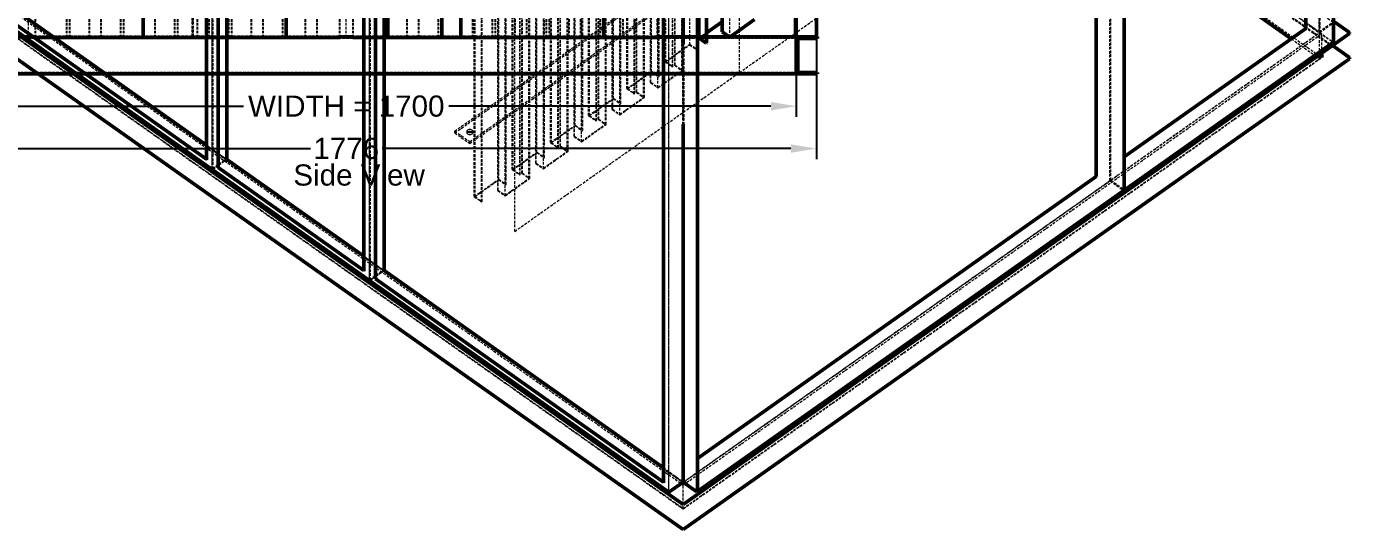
# Model space of a CAD drawing. Header units: millimetres. Extents: x -199 to 10971, y 270 to 8564.
# Drawn here: x 1092 to 3591, y 3664 to 4615 of the extents above; entities that cross this region are included whole.
import ezdxf

# ---------------------------------------------------------------- set-up
doc = ezdxf.new("R2010")
doc.units = ezdxf.units.MM
doc.linetypes.add('Hidden', pattern=[15, 5, -3, 5, -2])
for name, color, linetype, lineweight in [('Default', 7, 'Continuous', 50), ('Edges', 7, 'Hidden', 15), ('HiddenEdges', 2, 'Hidden', 15), ('HiddenSilhouettes', 2, 'Hidden', 15), ('HiddenWires', 7, 'Hidden', 15), ('Silhouettes', 7, 'Continuous', 50), ('Wires', 7, 'Hidden', 15)]:
    doc.layers.add(name, color=color, linetype=linetype, lineweight=lineweight)
doc.layers.add('Dimension', color=7, linetype='Continuous', lineweight=50, true_color=0x6495ed)
doc.styles.add('Default', font='arial.ttf')
doc.dimstyles.get("Standard").update_dxf_attribs({"dimtxt": 0.18, "dimasz": 0.18, "dimexe": 0.18, "dimexo": 0.0625, "dimgap": 0.09, "dimtad": 0, "dimtih": 1, "dimtoh": 1, "dimdec": 4, "dimzin": 0, "dimdsep": 46, "dimtxsty": 'Standard', "dimcen": 0.09, "dimadec": 0, "dimazin": 0, "dimtfac": 1, "dimtdec": 4, "dimtofl": 0, "dimtmove": 0, "dimatfit": 3, "dimfxl": 1, "dimtolj": 1, "dimtzin": 0, "dimarcsym": 0})

# ---------------------------------------------------------------- blocks, each defined once
blk = doc.blocks.new('Left')
at = {"layer": 'Edges'}
for points in [[(-587.5000000000002, -1520.2, 0), (-587.5000000000002, -1370.2, 0)], [(-521.4999999999998, -1520.2, 0), (-521.4999999999998, -1370.2, 0)], [(-485.4999999999998, -1520.2, 0), (-485.4999999999998, -1370.2, 0)], [(-419.5, -1520.2, 0), (-419.5, -1370.2, 0)], [(-317.5, -1520.2, 0), (-317.5, -1370.2, 0)], [(-281.5, -1520.2, 0), (-281.5, -1370.2, 0)], [(-215.5, -1520.2, 0), (-215.5, -1370.2, 0)], [(-179.5, -1520.2, 0), (-179.5, -1370.2, 0)], [(-77.5, -1520.2, 0), (-77.5, -1370.2, 0)], [(-11.5, -1520.2, 0), (-11.5, -1370.2, 0)], [(12.49999999999955, -1520.2, 0), (12.49999999999955, -1370.2, 0)], [(114.4999999999995, -1520.2, 0), (114.4999999999995, -1370.2, 0)], [(282.4999999999995, -1520.2, 0), (282.4999999999995, -1370.2, 0)], [(318.4999999999995, -1520.2, 0), (318.4999999999995, -1370.2, 0)], [(384.4999999999995, -1520.2, 0), (384.4999999999995, -1370.2, 0)], [(420.5, -1520.2, 0), (420.5, -1370.2, 0)], [(522.4999999999995, -1520.2, 0), (522.4999999999995, -1370.2, 0)], [(588.4999999999995, -1520.2, 0), (588.4999999999995, -1370.2, 0)]]:
    blk.add_polyline3d(points, dxfattribs=at)
at = {"layer": 'HiddenEdges'}
for points in [[(-291.2000000476837, -1517.799999904632, 0), (-291.2000000476837, 869.7999999999997, 0)], [(-288.800048828125, -1517.799999904632, 0), (-288.800048828125, 869.7999999999997, 0)], [(886.7999992370601, -1517.799999904632, 0), (886.7999992370601, 869.7999999999997, 0)], [(-586.2999877929688, -1520.2, 0), (-586.2999877929688, -380.1999999999998, 0)], [(-463.7000122070312, -1520.2, 0), (-463.7000122070312, -380.1999999999998, 0)], [(-462.5000000000002, -1520.2, 0), (-462.5000000000002, -380.1999999999998, 0)], [(-426.5, -1520.2, 0), (-426.5, -380.1999999999998, 0)], [(-425.2999877929688, -1520.2, 0), (-425.2999877929688, -380.1999999999998, 0)], [(-420.7000122070312, -1520.2, 0), (-420.7000122070312, -380.1999999999998, 0)], [(-361.7000122070312, -1520.2, 0), (-361.7000122070312, -380.1999999999998, 0)], [(-360.5, -1520.2, 0), (-360.5, -380.1999999999998, 0)], [(-324.5, -1520.2, 0), (-324.5, -380.1999999999998, 0)], [(-323.2999877929688, -1520.2, 0), (-323.2999877929688, -380.1999999999998, 0)], [(-259.7000122070312, -1520.2, 0), (-259.7000122070312, -380.1999999999998, 0)], [(-222.5, -1520.2, 0), (-222.5, -380.1999999999998, 0)], [(-157.7000122070312, -1520.2, 0), (-157.7000122070312, -380.1999999999998, 0)], [(-156.5, -1520.2, 0), (-156.5, -380.1999999999998, 0)], [(-120.5, -1520.2, 0), (-120.5, -380.1999999999998, 0)], [(-119.2999877929688, -1520.2, 0), (-119.2999877929688, -380.1999999999998, 0)], [(-76.29998779296875, -1520.2, 0), (-76.29998779296875, -380.1999999999998, 0)], [(-54.5, -1520.2, 0), (-54.5, -380.1999999999998, 0)], [(13.70001220703125, -1520.2, 0), (13.70001220703125, -380.1999999999998, 0)], [(136.2999877929683, -1520.2, 0), (136.2999877929683, -380.1999999999998, 0)], [(137.4999999999995, -1520.2, 0), (137.4999999999995, -380.1999999999998, 0)], [(174.7000122070308, -1520.2, 0), (174.7000122070308, -380.1999999999998, 0)], [(179.2999877929688, -1520.2, 0), (179.2999877929688, -380.1999999999998, 0)], [(239.5, -1520.2, 0), (239.5, -380.1999999999998, 0)], [(276.7000122070308, -1520.2, 0), (276.7000122070308, -380.1999999999998, 0)], [(340.2999877929683, -1520.2, 0), (340.2999877929683, -380.1999999999998, 0)], [(377.4999999999995, -1520.2, 0), (377.4999999999995, -380.1999999999998, 0)], [(383.2999877929683, -1520.2, 0), (383.2999877929683, -380.1999999999998, 0)], [(442.2999877929683, -1520.2, 0), (442.2999877929683, -380.1999999999998, 0)], [(443.4999999999995, -1520.2, 0), (443.4999999999995, -380.1999999999998, 0)], [(479.4999999999995, -1520.2, 0), (479.4999999999995, -380.1999999999998, 0)], [(523.7000122070308, -1520.2, 0), (523.7000122070308, -380.1999999999998, 0)], [(890, -1518.999999952316, 0), (-890, -1518.999999952316, 0)], [(890, -1521.999999952316, 0), (-890, -1521.999999952316, 0)], [(852.9999999999995, -1521.999999952316, 0), (-852.9999999999995, -1521.999999952316, 0)], [(-291.2000000476837, -1517.799999904632, 0), (-848.7999877929683, -1517.799999904632, 0)], [(848.7999999523163, -1517.799999904632, 0), (-288.800048828125, -1517.799999904632, 0)], [(886.7999992370601, -1517.799999904632, 0), (849.9999999999995, -1517.799999904632, 0)], [(887.9999999999995, -1503.99999923706, 0), (886.7999992370601, -1503.99999923706, 0)], [(890, -1586.000003051758, 0), (-890, -1586.000003051758, 0)], [(890, -1589.000003051757, 0), (-890, -1589.000003051757, 0)], [(852.9999999999995, -1586.000003051758, 0), (-852.9999999999995, -1586.000003051758, 0)]]:
    blk.add_polyline3d(points, dxfattribs=at)
at = {"layer": 'HiddenSilhouettes'}
for points in [[(-290, -1518.999999952316, 0), (-289.9999999999995, 759.7999999999993, 0)], [(-528.5, -1520.2, 0), (-528.5, -380.1999999999998, 0)], [(-527.2999877929685, -1520.2, 0), (-527.2999877929685, -380.1999999999998, 0)], [(-522.7000122070312, -1520.2, 0), (-522.7000122070312, -380.1999999999998, 0)], [(-484.2999877929688, -1520.2, 0), (-484.2999877929688, -380.1999999999998, 0)], [(-382.2999877929688, -1520.2, 0), (-382.2999877929688, -380.1999999999998, 0)], [(-318.7000122070312, -1520.2, 0), (-318.7000122070312, -380.1999999999998, 0)], [(-280.2999877929688, -1520.2, 0), (-280.2999877929688, -380.1999999999998, 0)], [(-258.5, -1520.2, 0), (-258.5, -380.1999999999998, 0)], [(-221.2999877929688, -1520.2, 0), (-221.2999877929688, -380.1999999999998, 0)], [(-216.7000122070312, -1520.2, 0), (-216.7000122070312, -380.1999999999998, 0)], [(-178.2999877929688, -1520.2, 0), (-178.2999877929688, -380.1999999999998, 0)], [(-114.7000122070312, -1520.2, 0), (-114.7000122070312, -380.1999999999998, 0)], [(-55.70001220703125, -1520.2, 0), (-55.70001220703125, -380.1999999999998, 0)], [(-12.70001220703125, -1520.2, 0), (-12.70001220703125, -380.1999999999998, 0)], [(71.49999999999955, -1520.2, 0), (71.49999999999955, -380.1999999999998, 0)], [(72.70001220703034, -1520.2, 0), (72.70001220703034, -380.1999999999998, 0)], [(77.2999877929683, -1520.2, 0), (77.2999877929683, -380.1999999999998, 0)], [(115.7000122070308, -1520.2, 0), (115.7000122070308, -380.1999999999998, 0)], [(173.4999999999991, -1520.2, 0), (173.4999999999991, -380.1999999999998, 0)], [(217.7000122070312, -1520.2, 0), (217.7000122070312, -380.1999999999998, 0)], [(238.2999877929683, -1520.2, 0), (238.2999877929683, -380.1999999999998, 0)], [(275.4999999999995, -1520.2, 0), (275.4999999999995, -380.1999999999998, 0)], [(281.2999877929683, -1520.2, 0), (281.2999877929683, -380.1999999999998, 0)], [(319.7000122070312, -1520.2, 0), (319.7000122070312, -380.1999999999998, 0)], [(341.4999999999995, -1520.2, 0), (341.4999999999995, -380.1999999999998, 0)], [(378.7000122070308, -1520.2, 0), (378.7000122070308, -380.1999999999998, 0)], [(421.7000122070308, -1520.2, 0), (421.7000122070308, -380.1999999999998, 0)], [(480.7000122070312, -1520.2, 0), (480.7000122070312, -380.1999999999998, 0)], [(485.2999877929683, -1520.2, 0), (485.2999877929683, -380.1999999999998, 0)], [(544.2999877929683, -1520.2, 0), (544.2999877929683, -380.1999999999998, 0)], [(545.4999999999995, -1520.2, 0), (545.4999999999995, -380.1999999999998, 0)], [(587.2999877929683, -1520.2, 0), (587.2999877929683, -380.1999999999998, 0)], [(-587.5000000000002, -1518.999999952316, 0), (-11.5, -1518.999999952316, 0)], [(-528.5, -1520.2, 0), (-462.5000000000002, -1520.2, 0)], [(-527.2999877929685, -1520.2, 0), (-521.4999999999998, -1520.2, 0)], [(-485.4999999999998, -1520.2, 0), (-463.7000122070312, -1520.2, 0)], [(-426.5, -1520.2, 0), (-360.5, -1520.2, 0)], [(-425.2999877929688, -1520.2, 0), (-419.5, -1520.2, 0)], [(-383.5, -1520.2, 0), (-361.7000122070312, -1520.2, 0)], [(-324.5, -1520.2, 0), (-258.5, -1520.2, 0)], [(-323.2999877929688, -1520.2, 0), (-317.5, -1520.2, 0)], [(-281.5, -1520.2, 0), (-259.7000122070312, -1520.2, 0)], [(-222.5, -1520.2, 0), (-156.5, -1520.2, 0)], [(-221.2999877929688, -1520.2, 0), (-215.5, -1520.2, 0)], [(-179.5, -1520.2, 0), (-157.7000122070312, -1520.2, 0)], [(-120.5, -1520.2, 0), (-54.5, -1520.2, 0)], [(-119.2999877929688, -1520.2, 0), (-113.5, -1520.2, 0)], [(-77.5, -1520.2, 0), (-55.70001220703125, -1520.2, 0)], [(12.49999999999955, -1518.999999952316, 0), (588.4999999999995, -1518.999999952316, 0)], [(71.49999999999955, -1520.2, 0), (137.4999999999995, -1520.2, 0)], [(72.70001220703034, -1520.2, 0), (78.5, -1520.2, 0)], [(114.4999999999995, -1520.2, 0), (136.2999877929683, -1520.2, 0)], [(173.4999999999991, -1520.2, 0), (222.4999999999995, -1520.2, 0)], [(174.7000122070308, -1520.2, 0), (180.4999999999995, -1520.2, 0)], [(216.4999999999995, -1520.2, 0), (222.4999999999995, -1520.2, 0)], [(275.4999999999995, -1520.2, 0), (333.7499999999995, -1520.2, 0)], [(276.7000122070308, -1520.2, 0), (282.4999999999995, -1520.2, 0)], [(318.4999999999995, -1520.2, 0), (333.7499999999995, -1520.2, 0)], [(377.4999999999995, -1520.2, 0), (443.4999999999995, -1520.2, 0)], [(378.7000122070308, -1520.2, 0), (384.4999999999995, -1520.2, 0)], [(420.5, -1520.2, 0), (442.2999877929683, -1520.2, 0)], [(479.4999999999995, -1520.2, 0), (545.4999999999995, -1520.2, 0)], [(480.7000122070312, -1520.2, 0), (486.5, -1520.2, 0)], [(522.4999999999995, -1520.2, 0), (544.2999877929683, -1520.2, 0)], [(848.7999999523163, -1518.999999952316, 0), (849.9999999999995, -1518.999999952316, 0)]]:
    blk.add_polyline3d(points, dxfattribs=at)
at = {"layer": 'HiddenWires'}
for points in [[(-587.5000000000002, -1520.2, 0), (-11.5, -1520.2, 0)], [(12.49999999999955, -1520.2, 0), (588.4999999999995, -1520.2, 0)]]:
    blk.add_polyline3d(points, dxfattribs=at)
at = {"layer": 'Silhouettes'}
for points in [[(848.7999999523163, -1520.2, 0), (848.7999999523163, 869.7999999999997, 0)], [(887.9999999999995, -1518.999999952316, 0), (887.9999999999995, 870.9999511718743, 0)], [(849.9999999999995, -1520.2, 0), (849.9999999999995, -1191.750008773803, 0)], [(-383.5, -1520.2, 0), (-383.5, -1370.2, 0)], [(-113.5, -1520.2, 0), (-113.5, -1370.2, 0)], [(78.5, -1520.2, 0), (78.5, -1370.2, 0)], [(180.4999999999995, -1520.2, 0), (180.4999999999995, -1370.2, 0)], [(216.4999999999995, -1520.2, 0), (216.4999999999995, -1370.2, 0)], [(486.5, -1520.2, 0), (486.5, -1370.2, 0)], [(-850, -1518.999999952316, 0), (-587.5000000000002, -1518.999999952316, 0)], [(-587.5000000000002, -1520.2, 0), (-521.4999999999998, -1520.2, 0)], [(-521.4999999999998, -1520.2, 0), (-485.4999999999998, -1520.2, 0)], [(-485.4999999999998, -1520.2, 0), (-419.5, -1520.2, 0)], [(-419.5, -1520.2, 0), (-383.5, -1520.2, 0)], [(-383.5, -1520.2, 0), (-317.5, -1520.2, 0)], [(-317.5, -1520.2, 0), (-281.5, -1520.2, 0)], [(-281.5, -1520.2, 0), (-215.5, -1520.2, 0)], [(-215.5, -1520.2, 0), (-179.5, -1520.2, 0)], [(-179.5, -1520.2, 0), (-113.5, -1520.2, 0)], [(-113.5, -1520.2, 0), (-77.5, -1520.2, 0)], [(-77.5, -1520.2, 0), (-11.5, -1520.2, 0)], [(-11.5, -1518.999999952316, 0), (12.49999999999955, -1518.999999952316, 0)], [(12.49999999999955, -1520.2, 0), (78.5, -1520.2, 0)], [(78.5, -1520.2, 0), (114.4999999999995, -1520.2, 0)], [(114.4999999999995, -1520.2, 0), (180.4999999999995, -1520.2, 0)], [(180.4999999999995, -1520.2, 0), (216.4999999999995, -1520.2, 0)], [(216.4999999999995, -1520.2, 0), (282.4999999999995, -1520.2, 0)], [(282.4999999999995, -1520.2, 0), (318.4999999999995, -1520.2, 0)], [(318.4999999999995, -1520.2, 0), (384.4999999999995, -1520.2, 0)], [(384.4999999999995, -1520.2, 0), (420.5, -1520.2, 0)], [(420.5, -1520.2, 0), (486.5, -1520.2, 0)], [(486.5, -1520.2, 0), (522.4999999999995, -1520.2, 0)], [(522.4999999999995, -1520.2, 0), (588.4999999999995, -1520.2, 0)], [(588.4999999999995, -1518.999999952316, 0), (848.7999999523163, -1518.999999952316, 0)], [(848.7999999523163, -1520.2, 0), (849.9999999999995, -1520.2, 0)], [(849.9999999999995, -1518.999999952316, 0), (890, -1518.999999952316, 0)], [(849.9999999999995, -1589.000003051757, 0), (849.9999999999995, -1518.999999952316, 0)], [(852.9999999999995, -1586.000003051758, 0), (852.9999999999995, -1521.999999952316, 0)], [(852.9999999999995, -1521.999999952316, 0), (890, -1521.999999952316, 0)], [(890, -1521.999999952316, 0), (890, -1518.999999952316, 0)], [(-850, -1589.000003051757, 0), (849.9999999999995, -1589.000003051757, 0)], [(849.9999999999995, -1589.000003051757, 0), (890, -1589.000003051757, 0)], [(852.9999999999995, -1586.000003051758, 0), (890, -1586.000003051758, 0)], [(890, -1589.000003051757, 0), (890, -1586.000003051758, 0)]]:
    blk.add_polyline3d(points, dxfattribs=at)
at = {"layer": 'Wires'}
for points in [[(0, -1520.2, 0), (0, -380.1999999999998, 0)], [(599.9999999999995, -1520.2, 0), (599.9999999999995, -380.1999999999998, 0)], [(-600, -1520.2, 0), (-600, -1370.2, 0)], [(-600, -1520.2, 0), (-587.5000000000002, -1520.2, 0)], [(-11.5, -1520.2, 0), (0, -1520.2, 0)], [(0, -1520.2, 0), (12.49999999999955, -1520.2, 0)], [(588.4999999999995, -1520.2, 0), (599.9999999999995, -1520.2, 0)]]:
    blk.add_polyline3d(points, dxfattribs=at)
blk = doc.blocks.new('Isometric')
at = {"layer": 'Edges'}
for points in [[(1863.650626169547, -1528.81164213753), (1863.650761888882, 159.4763739560417)], [(1838.477554274986, -1511.011591890284), (1838.477687132474, 141.6763196615316)], [(1813.304573582638, -1503.638581766499), (1813.304704416501, 123.8763304494464)], [(-253.1442406604383, -1769.660158857627), (-253.1441048046804, -79.67512111748465)], [(-242.537637487073, -1766.553558077629), (-242.5375033366176, -97.78172258760696)], [(1467.670894372296, -1808.811633943153), (1467.671030091632, -120.5236178495807)], [(1468.519387866578, -1809.060186412873), (1468.519523722335, -119.0751486727308)], [(1417.324755468646, -1783.638634607283), (1417.324886302508, -156.1237223913381)], [(43.84062431954362, -1979.660175600026), (43.84076017530151, -289.6751378598833)], [(54.44722749290804, -1976.553574820027), (54.44736164336337, -307.7817393300052)], [(-1866.762006890896, -630.6600680500462), (636.396134848756, -2400.660204958135)], [(-1840.599061282694, -659.5362193291564), (636.3961340146302, -2411.036358968734)], [(-1866.762010699405, -678.0362208040824), (636.396136989013, -2448.036361918585)], [(609.5260814242706, -2379.660207490308), (609.526217280028, -689.6751697501661)], [(679.8831377737974, -1530.758667846872), (679.8832025752904, -724.657001561252)], [(724.4308640640802, -1519.258666930026), (724.4309288655722, -713.1570006444058)], [(636.3961407975221, -2400.660209164548), (1895.046139763605, -1510.660138208652)], [(1469.367920943171, -1746.838554360077), (1813.304573582638, -1503.638581766499)], [(1469.367918919546, -1772.011553695947), (1838.477597240431, -1511.011561509122)], [(1812.456079923681, -1503.038606132728), (1813.304573582638, -1503.638581766499)], [(1469.367916057698, -1807.611658237704), (1863.650626169547, -1528.81164213753)], [(636.396136989013, -2448.036361918585), (1895.046135955096, -1558.036290962689)], [(-242.537637487073, -1766.553558077629), (-241.689108858403, -1765.953557648323)], [(-241.6891085334773, -1761.911628301363), (-225.4256562151486, -1750.411629311024)], [(663.2662341884584, -2342.011599139611), (1442.497822477735, -1791.011583695906)], [(663.2662362120841, -2316.838599803741), (1417.324755468646, -1783.638634607283)], [(1416.476261809689, -1783.038658973512), (1417.324755468646, -1783.638634607283)], [(1442.497822477735, -1791.011583695906), (1467.670894372296, -1808.811633943153)], [(663.266231326611, -2377.611703681368), (1467.670894372296, -1808.811633943153)], [(54.44722749290804, -1976.553574820027), (55.29575612157851, -1975.953574390722)], [(54.44722749290804, -1976.553574820027), (598.9194799562079, -2361.553605514424)], [(636.3961375819731, -2360.66020597552), (636.3961426977012, -2297.022829055344)], [(636.3961406269918, -2402.781529338984), (636.3961407975221, -2400.660209164548)], [(636.3961368184828, -2450.15768209302), (636.396136989013, -2448.036361918585)]]:
    blk.add_lwpolyline(points, dxfattribs=at)
for points in [[(1442.497822477735, -1791.011583695906, 0), (1442.497955335223, -138.3236721440908, 0)], [(662.4177031354911, -2379.060231856537, 0), (662.417838991249, -689.0751941163946, 0)], [(-1048.63941386131, -1196.553512633975, 0), (-263.7508421285006, -1751.553556881743, 0)], [(1838.477597240426, -1511.011622271438, 0), (1863.650626169547, -1528.81164213753, 0)], [(636.3961919389694, -1684.483416904638, 0), (636.3962042492863, -1531.348563866961, 0)], [(636.3961340146302, -2411.036358968734, 0), (1842.720234147293, -1558.036290962689, 0)], [(-242.537637487073, -1766.553558077629, 0), (33.23402285148177, -1961.553573624141, 0)], [(55.29575644650413, -1971.911645043761, 0), (71.55920876483333, -1960.411646053422, 0)], [(636.3961340146302, -2411.036358968734, 0), (636.3961346782257, -2402.781525132571, 0)]]:
    blk.add_polyline3d(points, dxfattribs=at)
blk.add_polyline3d([(1838.477597240426, -1511.011622271438, 0)], close=True, dxfattribs=at)
at = {"layer": 'HiddenEdges'}
for points in [[(-608.1120080953433, 257.218682731414), (1895.046139593075, -1512.781458383088)], [(-634.274957512054, 238.7186812564878), (1842.720237785271, -1512.781458383089)], [(-608.1120119038521, 209.8425299773776), (1895.046135784566, -1560.157611137125)], [(1838.477597268682, -1510.660138208653), (1838.477733124439, 179.3248995314898)], [(-227.1226780934803, -1749.211653605576), (-227.1225423741439, -60.92363751200355)], [(-225.4256564480393, -1750.908685374653), (-225.4255205922786, -60.92361307409737)], [(-262.9023134998306, -1750.953556452438), (-262.9021793493753, -82.18172096241597)], [(-253.1442056225128, -1767.611654691059), (-253.1440699031764, -79.32363859748693)], [(1468.519351933931, -1746.23863200701), (1468.51948360601, -108.2966837060053)], [(69.86214372812674, -1959.211639830394), (69.86227944746315, -270.9236237368223)], [(71.5592085319422, -1960.908702117051), (71.55934438770282, -270.9236298164956)], [(34.08255148015178, -1960.953573194837), (34.0826856306071, -292.1817377048151)], [(43.8406161990938, -1977.611640915878), (43.84075191843021, -289.3236248223056)], [(-1838.477741230248, -660.1575393840037), (636.3961336029338, -2410.157678903992)], [(635.5476008328528, -2359.211671720676), (635.5477365521897, -670.9236556271044)], [(599.7680085848779, -2360.953605085119), (599.7681427353332, -692.1817695950976)], [(609.5260733038208, -2377.61167280616), (609.5262090231563, -689.3236567125882)], [(662.4176672028434, -2316.238677450674), (662.4177988749229, -678.2967291496689)], [(711.1372643573263, -1508.658659981418), (711.1373291588193, -702.556993695797)], [(648.7703965004594, -1533.958649791446), (648.7704613019519, -727.8569835058258)], [(662.0640392691207, -1543.358674954933), (662.0641040706128, -737.257008669312)], [(616.2435310845012, -1575.75867143453), (616.2435958859942, -769.6570051489093)], [(621.1932782714466, -1572.25867115549), (621.1933430729396, -766.1570048698693)], [(575.372770086828, -1604.658667635088), (575.3728348883196, -798.5570013494669)], [(576.6455089192568, -1584.958653857459), (576.6455737207493, -778.8569875718379)], [(589.9391516879182, -1594.358679020945), (589.9392164894107, -788.2570127353242)], [(544.1186435032996, -1626.758675500542), (544.1187083047917, -820.6570092149216)], [(549.068390690245, -1623.258675221502), (549.068455491737, -817.1570089358815)], [(504.5206213380548, -1635.95865792347), (504.5206861395473, -829.8569916378499)], [(517.8142641067161, -1645.358683086957), (517.8143289082086, -839.257016801336)], [(471.9937559220966, -1677.758679566554), (471.9938207235896, -871.6570132809334)], [(476.943503109042, -1674.258679287514), (476.943567910535, -868.1570130018933)], [(516.5414822123794, -1666.258678649708), (516.5415470138714, -860.1570123640872)], [(432.3957337568522, -1686.958661989482), (432.3957985583447, -880.8569957038617)], [(445.6893765255136, -1696.358687152969), (445.6894413270061, -890.257020867348)], [(399.8688683408946, -1728.758683632566), (399.8689331423866, -922.6570173469456)], [(404.8186155278399, -1725.258683353526), (404.818680329332, -919.1570170679054)], [(431.1229949244234, -1706.658675767111), (431.123059725915, -900.5570094814907)], [(444.4165946311764, -1717.25868271572), (444.4166594326693, -911.1570164300995)], [(360.2708461756497, -1737.958666055494), (360.2709109771422, -931.8569997698739)], [(373.5644889443111, -1747.358691218981), (373.5645537458036, -941.2570249333601)], [(327.7439807596916, -1779.758687698578), (327.7440455611845, -973.6570214129572)], [(332.693727946637, -1776.258687419538), (332.6937927481299, -970.1570211339172)], [(358.9981073432205, -1757.658679833123), (358.9981721447134, -951.557013547503)], [(372.2917070499743, -1768.258686781732), (372.2917718514664, -962.1570204961113)], [(288.1459585944472, -1788.958670121506), (288.1460233959397, -982.8570038358855)], [(301.439601363109, -1798.358695284992), (301.4396661646015, -992.2570289993719)], [(286.8732197620184, -1808.658683899135), (286.8732845635104, -1002.557017613515)], [(300.1668194687713, -1819.258690847744), (300.1668842702643, -1013.157024562123)], [(255.6190931784895, -1830.75869176459), (255.6191579799815, -1024.657025478969)], [(-1032.375960876972, -1180.660111899185), (-226.2741845027354, -1750.660157342838)], [(-1031.527432822276, -1180.908639931), (-225.4256564480393, -1750.908685374653)], [(1838.47759720047, -1511.508666312145), (1838.477607915882, -1378.213710829284)], [(1812.45608085836, -1491.411618925398), (1837.629060519561, -1509.211603953809)], [(636.3961336029338, -2410.157678903992), (1838.477593289642, -1560.157611137125)], [(233.3452377559738, -1720.442682703963), (233.3452380401909, -1716.907149079904)], [(1469.367845592887, -1746.838607640781), (1469.367920943171, -1746.838554360077)], [(1444.194844163137, -1789.811607990458), (1469.367918919546, -1772.011553695947)], [(636.3961375819731, -2360.66020597552), (1442.49782231306, -1790.660160531856)], [(70.71068047724611, -1960.660174085237), (636.3961375819731, -2360.66020597552)], [(663.2661608618, -2316.838653084445), (663.2662362120841, -2316.838599803741)], [(636.3961346782257, -2402.781525132571), (636.396137652609, -2365.781526389133)], [(636.396137513761, -2361.508734079011), (636.3961375819731, -2360.66020597552)]]:
    blk.add_lwpolyline(points, dxfattribs=at)
blk.add_lwpolyline([(1838.477597268682, -1510.660138208653)], close=True, dxfattribs=at)
for points in [[(588.6663697935805, -1615.258674583696, 0), (588.666434595074, -809.1570082980754, 0)], [(503.2478825056251, -1655.658671701099, 0), (503.2479473071185, -849.5570054154789, 0)], [(1273.640633658237, -1110.908658788091, 0), (1839.326090762963, -1510.908690678374, 0)], [(1812.456080790148, -1492.26014702889, 0), (1838.477554303242, -1510.660107827498, 0)], [(1838.477597268682, -1510.660138208653, 0), (1864.499162822199, -1529.06016408967, 0)], [(-253.1442406604383, -1769.660158857627, 0), (-226.2741845027354, -1750.660157342838, 0)], [(-251.4471837441811, -1768.811630396508, 0), (-241.6891085334773, -1761.911628301363, 0)], [(-226.2741845027354, -1750.660157342838, 0), (70.71068047724657, -1960.660174085237, 0)], [(-225.4256564480393, -1750.908685374653, 0), (71.55920853194266, -1960.908702117051, 0)], [(1442.49782231306, -1790.660160531856, 0), (1468.519387866578, -1809.060186412873, 0)], [(43.84062431954317, -1979.660175600025, 0), (70.71068047724611, -1960.660174085237, 0)], [(45.53768123579994, -1978.811647138906, 0), (55.29575644650413, -1971.911645043761, 0)], [(71.5592085319422, -1960.908702117051, 0), (637.2446656366687, -2360.908734007334, 0)], [(638.09315943205, -2359.811653434122, 0), (663.2662341884584, -2342.011599139611, 0)], [(636.3961336029338, -2410.157678903992, 0), (636.3961375819731, -2360.66020597552, 0)]]:
    blk.add_polyline3d(points, dxfattribs=at)
at = {"layer": 'HiddenSilhouettes'}
for points in [[(-608.1120117333219, 211.9638501518134), (1863.046141326811, -1535.408877245328)], [(-634.2749611500326, 193.4638486768877), (1842.720234147293, -1558.036290962689)], [(-251.4471837441811, -1768.811630396508), (-251.4470480248447, -80.52361430293558)], [(-226.2741845709475, -1751.50868544633), (-226.274056079701, -153.1348865278719)], [(45.53768123579994, -1978.811647138906), (45.5378169551368, -290.5236310453342)], [(70.71068040903401, -1961.508702188729), (70.71081347159907, -306.2697395655487)], [(637.2446656366687, -2360.908734007334), (637.2448014924298, -670.9236617067788)], [(638.09315943205, -2359.811653434122), (638.0932951513864, -671.5236373405498)], [(667.4380317260016, -1520.758636532034), (667.4380965274936, -714.656970246414)], [(662.9125759899853, -1542.758668803581), (662.9126407914782, -736.6570025179606)], [(602.1013946568837, -1565.758670637273), (602.1014594583758, -759.6570043516522)], [(603.7984250367053, -1565.758640119692), (603.7984898381974, -759.6569738340716)], [(617.0920678053667, -1575.158665283178), (617.0921326068587, -769.0569989975579)], [(620.3447415505821, -1572.858677306841), (620.3448063520746, -766.7570110212209)], [(574.524233365963, -1605.258673786439), (574.5242981674555, -799.1570075008183)], [(590.7876884087832, -1593.758672869593), (590.7877532102752, -787.6570065839724)], [(633.6383843192434, -1582.258702470328), (633.6384491207359, -776.1570361847071)], [(635.335414699065, -1582.258671952747), (635.335479500558, -776.1570056671262)], [(529.9765070756812, -1616.758674703285), (529.9765718771741, -810.6570084176642)], [(531.6735374555028, -1616.758644185704), (531.6736022569958, -810.6569779000836)], [(544.9671802241642, -1626.15866934919), (544.9672450256571, -820.0570030635697)], [(548.21985396938, -1623.858681372853), (548.2199187708725, -817.757015087233)], [(518.6628008275807, -1644.758676935605), (518.6628656290736, -838.6570106499846)], [(561.5134967380413, -1633.25870653634), (561.5135615395338, -827.1570402507189)], [(563.2105271178634, -1633.258676018759), (563.2105919193555, -827.1570097331385)], [(457.8516194944791, -1667.758678769297), (457.8516842959712, -861.6570124836762)], [(459.5486498743007, -1667.758648251716), (459.5487146757928, -861.6569819660958)], [(472.8422926429621, -1677.158673415202), (472.8423574444541, -871.057007129582)], [(476.0949663881775, -1674.858685438865), (476.09503118967, -868.7570191532452)], [(502.399345784761, -1656.258677852451), (502.3994105862535, -850.1570115668303)], [(446.5379132463786, -1695.758681001617), (446.5379780478706, -889.6570147159966)], [(489.3886091568388, -1684.258710602352), (489.3886739583313, -878.1570443167311)], [(491.0856395366604, -1684.258680084771), (491.0857043381534, -878.1570137991505)], [(385.7267319132761, -1718.758682835309), (385.7267967147691, -912.6570165496883)], [(387.4237622930978, -1718.758652317728), (387.4238270945907, -912.6569860321076)], [(400.7174050617591, -1728.158677481214), (400.7174698632521, -922.057011195594)], [(403.9700788069749, -1725.858689504877), (403.9701436084674, -919.757023219257)], [(430.2744582035584, -1707.258681918463), (430.2745230050509, -901.1570156328426)], [(374.4130256651756, -1746.758685067629), (374.4130904666686, -940.6570187820084)], [(417.2637215756363, -1735.258714668363), (417.2637863771288, -929.1570483827429)], [(418.9607519554584, -1735.258684150783), (418.9608167569504, -929.1570178651623)], [(313.6018443320741, -1769.758686901321), (313.6019091335661, -963.6570206157003)], [(315.2988747118957, -1769.75865638374), (315.2989395133877, -963.6569900981196)], [(328.592517480557, -1779.158681547226), (328.5925822820491, -973.0570152616056)], [(331.8451912257724, -1776.858693570889), (331.8452560272649, -970.7570272852686)], [(358.1495706223559, -1758.258685984475), (358.1496354238484, -952.1570196988544)], [(302.2881380839735, -1797.758689133641), (302.2882028854656, -991.6570228480205)], [(345.1388339944338, -1786.258718734375), (345.1388987959263, -980.1570524487547)], [(346.8358643742554, -1786.258688216795), (346.8359291757479, -980.1570219311743)], [(241.4769567508711, -1820.758690967333), (241.4770215523645, -1014.657024681712)], [(243.1739871306927, -1820.758660449752), (243.1740519321856, -1014.656994164131)], [(256.4676298993541, -1830.158685613239), (256.467694700847, -1024.057019327618)], [(286.0246830411534, -1809.258690050487), (286.0247478426459, -1003.157023764866)], [(-1057.548960118418, -1198.811584952854), (-253.1442404957597, -1767.611630031949)], [(-1032.375960945184, -1181.508640002677), (-226.2741845709475, -1751.50868544633)], [(205.0609651849545, -1696.90714748539), (629.3250097802625, -1396.907123567672)], [(205.0609649007374, -1700.442681109449), (629.3250094960454, -1400.442657191732)], [(665.7410013461804, -1520.758667049615), (712.4100462516644, -1487.758664418666)], [(1837.629060519561, -1509.211603953809), (1863.65062311477, -1490.811578072792)], [(636.3961375819731, -2360.66020597552), (1838.477597268682, -1510.660138208653)], [(636.396137652609, -2365.781526389133), (1842.720237785271, -1512.781458383089)], [(667.4380317260016, -1520.758636532034), (680.7316744946629, -1530.158661695521)], [(710.2887276364618, -1509.258666132769), (711.1372643573263, -1508.658659981418)], [(1842.720234810887, -1549.781465539353), (1842.720237785271, -1512.781458383089)], [(-226.2741845027354, -1750.660157342838), (-226.2741668725539, -1531.348563866961)], [(603.7984250367053, -1565.758640119692), (648.7703965004594, -1533.958649791446)], [(648.7703965004594, -1533.958649791446), (662.0640392691207, -1543.358674954933)], [(602.1013946568837, -1565.758670637273), (616.2435310845012, -1575.75867143453)], [(603.7984250367053, -1565.758640119692), (617.0920678053667, -1575.158665283178)], [(620.3447415505821, -1572.858677306841), (621.1932782714466, -1572.25867115549)], [(620.3447415505821, -1572.858677306841), (633.6383843192434, -1582.258702470328)], [(531.6735374555028, -1616.758644185704), (576.6455089192568, -1584.958653857459)], [(576.6455089192568, -1584.958653857459), (589.9391516879182, -1594.358679020945)], [(576.6455519811648, -1583.758672072336), (590.7876884087832, -1593.758672869593)], [(588.6663697935805, -1615.258674583696), (635.335414699065, -1582.258671952747)], [(588.6664128554894, -1614.058692798573), (633.6383843192434, -1582.258702470328)], [(616.2435310845012, -1575.75867143453), (617.0920678053667, -1575.158665283178)], [(529.9765070756812, -1616.758674703285), (544.1186435032996, -1626.758675500542)], [(531.6735374555028, -1616.758644185704), (544.9671802241642, -1626.15866934919)], [(548.21985396938, -1623.858681372853), (561.5134967380413, -1633.25870653634)], [(549.068390690245, -1623.258675221502), (563.2105271178634, -1633.258676018759)], [(575.372770086828, -1604.658667635088), (588.6664128554894, -1614.058692798573)], [(459.5486498743007, -1667.758648251716), (504.5206213380548, -1635.95865792347)], [(504.5206213380548, -1635.95865792347), (517.8142641067161, -1645.358683086957)], [(517.8142641067161, -1645.358683086957), (518.6628008275807, -1644.758676935605)], [(457.8516194944791, -1667.758678769297), (471.9937559220966, -1677.758679566554)], [(459.5486498743007, -1667.758648251716), (472.8422926429621, -1677.158673415202)], [(476.0949663881775, -1674.858685438865), (476.943503109042, -1674.258679287514)], [(476.943503109042, -1674.258679287514), (491.0856395366604, -1684.258680084771)], [(502.399345784761, -1656.258677852451), (503.2478825056251, -1655.658671701099)], [(502.399345784761, -1656.258677852451), (516.5414822123794, -1666.258678649708)], [(503.2478825056251, -1655.658671701099), (516.5415252742869, -1665.058696864585)], [(205.0609649007374, -1700.442681109449), (205.0609651849545, -1696.90714748539)], [(205.0609651849545, -1696.90714748539), (233.3452380401909, -1716.907149079904)], [(236.8807808350753, -1694.407160387889), (238.1748740754492, -1695.992077832357), (238.174831064196, -1697.822186620841), (236.8807705393206, -1699.407147684704), (234.6392973592356, -1700.322186820156), (232.0511328962875, -1700.322217337736), (229.8097027274548, -1699.407147684704), (228.5155987893827, -1697.822217138422), (228.5156418006363, -1695.992108349937), (229.8097023255118, -1694.407147286075), (232.0511755055963, -1693.492108150623), (234.6393399685444, -1693.492077633043), (236.8807701373767, -1694.407147286075)], [(228.5156415164192, -1699.527641973997), (229.8097020412947, -1697.942680910135), (232.0511752213793, -1697.027641774682), (234.6393396843273, -1697.027611257102), (236.8807808350753, -1697.942694360039), (238.1748737912321, -1699.527611456416), (238.1748307799789, -1701.357720244901), (236.8807702551035, -1702.942681308763), (234.6392970750185, -1703.857720444215), (232.0511326120704, -1703.857750961796), (229.8097024432377, -1702.942681308763), (228.5155985051656, -1701.357750762482)], [(228.5155985051656, -1701.357750762482), (228.5155987893827, -1697.822217138422)], [(238.1748737912321, -1699.527611456416), (238.1748740754492, -1695.992077832357)], [(385.7267319132761, -1718.758682835309), (432.3957768187602, -1685.75868020436)], [(432.3957337568522, -1686.958661989482), (445.6893765255136, -1696.358687152969)], [(432.3957768187602, -1685.75868020436), (446.5379132463786, -1695.758681001617)], [(444.4165946311764, -1717.25868271572), (491.0856395366604, -1684.258680084771)], [(444.4166376930848, -1716.058700930597), (489.3886091568388, -1684.258710602352)], [(471.9937559220966, -1677.758679566554), (472.8422926429621, -1677.158673415202)], [(476.0949663881775, -1674.858685438865), (489.3886091568388, -1684.258710602352)], [(205.0609649007374, -1700.442681109449), (233.3452377559738, -1720.442682703963)], [(385.7267319132761, -1718.758682835309), (399.8688683408946, -1728.758683632566)], [(387.4237622930978, -1718.758652317728), (400.7174050617591, -1728.158677481214)], [(431.1229949244234, -1706.658675767111), (444.4166376930848, -1716.058700930597)], [(-253.1442056225128, -1767.611654691059), (-227.1226780934803, -1749.211653605576)], [(315.2988747118957, -1769.75865638374), (360.2708461756497, -1737.958666055494)], [(360.2708461756497, -1737.958666055494), (373.5644889443111, -1747.358691218981)], [(372.2917070499743, -1768.258686781732), (418.9607519554584, -1735.258684150783)], [(372.2917501118818, -1767.058704996609), (417.2637215756363, -1735.258714668363)], [(403.9700788069749, -1725.858689504877), (404.8186155278399, -1725.258683353526)], [(403.9700788069749, -1725.858689504877), (417.2637215756363, -1735.258714668363)], [(404.8186155278399, -1725.258683353526), (418.9607519554584, -1735.258684150783)], [(1468.519392916721, -1746.238660986219), (1469.367845592887, -1746.838607640781)], [(-263.7508420320341, -1750.353556159557), (-262.9023134998306, -1750.953556452438)], [(-253.1442056225128, -1767.611654691059), (-253.1442404957597, -1767.611630031949)], [(-226.2741845709475, -1751.50868544633), (-225.4256564480393, -1750.908685374653)], [(313.6018443320741, -1769.758686901321), (327.7439807596916, -1779.758687698578)], [(315.2988747118957, -1769.75865638374), (328.592517480557, -1779.158681547226)], [(358.1495706223559, -1758.258685984475), (358.9981073432205, -1757.658679833123)], [(358.1495706223559, -1758.258685984475), (372.2917070499743, -1768.258686781732)], [(358.9981073432205, -1757.658679833123), (372.2917501118818, -1767.058704996609)], [(241.4769567508711, -1820.758690967333), (288.1460016563551, -1787.758688336384)], [(243.1739871306927, -1820.758660449752), (288.1459585944472, -1788.958670121506)], [(288.1459585944472, -1788.958670121506), (301.439601363109, -1798.358695284992)], [(288.1460016563551, -1787.758688336384), (302.2881380839735, -1797.758689133641)], [(300.1668194687713, -1819.258690847744), (346.8358643742554, -1786.258688216795)], [(300.1668625306797, -1818.058709062621), (345.1388339944338, -1786.258718734375)], [(301.439601363109, -1798.358695284992), (302.2881380839735, -1797.758689133641)], [(327.7439807596916, -1779.758687698578), (328.592517480557, -1779.158681547226)], [(331.8451912257724, -1776.858693570889), (332.693727946637, -1776.258687419538)], [(331.8451912257724, -1776.858693570889), (345.1388339944338, -1786.258718734375)], [(332.693727946637, -1776.258687419538), (346.8358643742554, -1786.258688216795)], [(1444.194844163137, -1789.811607990458), (1469.367916057698, -1807.611658237704)], [(241.4769567508711, -1820.758690967333), (255.6190931784895, -1830.75869176459)], [(243.1739871306927, -1820.758660449752), (256.4676298993541, -1830.158685613239)], [(286.0246830411534, -1809.258690050487), (300.1668194687713, -1819.258690847744)], [(286.8732197620184, -1808.658683899135), (300.1668625306797, -1818.058709062621)], [(70.71068047724657, -1960.660174085237), (70.71069036842937, -1837.618269942314)], [(255.6190931784895, -1830.75869176459), (256.4676298993541, -1830.158685613239)], [(33.23402294794823, -1960.353572901956), (34.08255148015178, -1960.953573194837)], [(43.8406244842231, -1977.611635057406), (69.86214372812674, -1959.211639830394)], [(70.71068040903401, -1961.508702188729), (636.396137513761, -2361.508734079011)], [(45.53768123579994, -1978.811647138906), (609.5260733038208, -2377.61167280616)], [(662.4177081856342, -2316.238706429884), (663.2661608618, -2316.838653084445)], [(663.2662362120755, -2316.838706365137), (663.2661608618, -2316.838653084445)], [(598.9194822265408, -2333.311680079396), (635.5476008328528, -2359.211671720676)], [(598.9194800526743, -2360.353604792238), (599.7680085848779, -2360.953605085119)], [(598.9194799562079, -2361.553605514424), (599.7680085848779, -2360.953605085119)], [(609.5260733038208, -2377.61167280616), (635.5476008328528, -2359.211671720676)], [(636.396137513761, -2361.508734079011), (637.2446656366687, -2360.908734007334)]]:
    blk.add_lwpolyline(points, dxfattribs=at)
blk.add_lwpolyline([(609.5260815889492, -2377.61167866463)], close=True, dxfattribs=at)
for points in [[(1837.629060519561, -1509.211603953809, 0), (1837.629196238897, 179.0764121397624, 0)], [(1839.326090762963, -1510.908690678374, 0), (1839.326226590471, 178.7249240341371, 0)], [(1444.194844163137, -1789.811607990458, 0), (1444.194979882473, -101.523591896886, 0)], [(-1840.599057644715, -614.2813867495561, 0), (636.396137652609, -2365.781526389133, 0)], [(-1838.477737251209, -610.6600664555317, 0), (636.3961375819731, -2360.66020597552, 0)], [(233.3452380401909, -1716.907149079904, 0), (657.6092826354993, -1416.907125162186, 0)], [(233.3452377559738, -1720.442682703963, 0), (657.6092823512822, -1420.442658786246, 0)], [(724.4309071259877, -1518.058685144903, 0), (769.4028785897431, -1486.258694816658, 0)], [(1812.456080721935, -1493.108675132382, 0), (1838.47759720047, -1511.508666312145, 0)], [(1838.477597268682, -1510.660138208653, 0), (1864.499165780509, -1492.260108143953, 0)], [(667.4380317260016, -1520.758636532034, 0), (680.7316760059753, -1511.35860923123, 0)], [(711.1372643573263, -1508.658659981418, 0), (724.4309071259877, -1518.058685144903, 0)], [(1785.077603313909, -1522.398115245966, 0), (1838.477593289642, -1560.157611137125, 0)], [(1838.477593289642, -1560.157611137125, 0), (1838.477597268682, -1510.660138208653, 0)], [(1838.47759720047, -1511.508666312145, 0), (1839.326090762963, -1510.908690678374, 0)], [(602.1013946568837, -1565.758670637273, 0), (648.7704395623673, -1532.758668006324, 0)], [(648.7704395623673, -1532.758668006324, 0), (662.9125759899853, -1542.758668803581, 0)], [(662.0640392691207, -1543.358674954933, 0), (662.9125759899853, -1542.758668803581, 0)], [(621.1932782714466, -1572.25867115549, 0), (635.335414699065, -1582.258671952747, 0)], [(529.9765070756812, -1616.758674703285, 0), (576.6455519811648, -1583.758672072336, 0)], [(589.9391516879182, -1594.358679020945, 0), (590.7876884087832, -1593.758672869593, 0)], [(548.21985396938, -1623.858681372853, 0), (549.068390690245, -1623.258675221502, 0)], [(574.524233365963, -1605.258673786439, 0), (575.372770086828, -1604.658667635088, 0)], [(574.524233365963, -1605.258673786439, 0), (588.6663697935805, -1615.258674583696, 0)], [(457.8516194944791, -1667.758678769297, 0), (504.5206643999627, -1634.758676138348, 0)], [(504.5206643999627, -1634.758676138348, 0), (518.6628008275807, -1644.758676935605, 0)], [(516.5414822123794, -1666.258678649708, 0), (563.2105271178634, -1633.258676018759, 0)], [(516.5415252742869, -1665.058696864585, 0), (561.5134967380413, -1633.25870653634, 0)], [(544.1186435032996, -1626.758675500542, 0), (544.9671802241642, -1626.15866934919, 0)], [(387.4237622930978, -1718.758652317728, 0), (432.3957337568522, -1686.958661989482, 0)], [(445.6893765255136, -1696.358687152969, 0), (446.5379132463786, -1695.758681001617, 0)], [(-263.7508398581681, -1723.311631446715, 0), (-227.1226780934803, -1749.211653605576, 0)], [(430.2744582035584, -1707.258681918463, 0), (431.1229949244234, -1706.658675767111, 0)], [(430.2744582035584, -1707.258681918463, 0), (444.4165946311764, -1717.25868271572, 0)], [(313.6018443320741, -1769.758686901321, 0), (360.2708892375576, -1736.758684270372, 0)], [(360.2708892375576, -1736.758684270372, 0), (374.4130256651756, -1746.758685067629, 0)], [(373.5644889443111, -1747.358691218981, 0), (374.4130256651756, -1746.758685067629, 0)], [(399.8688683408946, -1728.758683632566, 0), (400.7174050617591, -1728.158677481214, 0)], [(1468.519351933931, -1746.23863200701, 0), (1469.367921039634, -1745.638602956117, 0)], [(1469.367920943163, -1746.838660921474, 0), (1469.367845592887, -1746.838607640781, 0)], [(-263.7508421285006, -1751.553556881743, 0), (-262.9023134998306, -1750.953556452438, 0)], [(-251.4471837441811, -1768.811630396508, 0), (43.84062448422219, -1977.611646774348, 0)], [(-226.2741845709475, -1751.50868544633, 0), (70.71068040903447, -1961.508702188729, 0)], [(286.0246830411534, -1809.258690050487, 0), (286.8732197620184, -1808.658683899135, 0)], [(33.23402512181428, -1933.311648189114, 0), (69.86214372812674, -1959.211639830394, 0)], [(33.23402285148177, -1961.553573624141, 0), (34.08255148015178, -1960.953573194837, 0)], [(70.71068040903447, -1961.508702188729, 0), (71.55920853194266, -1960.908702117051, 0)], [(662.4176672028434, -2316.238677450674, 0), (663.2662363085465, -2315.63864839978, 0)], [(662.4177081856342, -2316.238706429884, 0), (662.4176672028434, -2316.238677450674, 0)], [(638.09315943205, -2359.811653434122, 0), (663.266231326611, -2377.611703681368, 0)]]:
    blk.add_polyline3d(points, dxfattribs=at)
blk.add_polyline3d([(1468.519392916721, -1746.238660986219, 0)], close=True, dxfattribs=at)
at = {"layer": 'HiddenWires'}
for points in [[(318.1980477951706, -1886.508696209298), (318.1981125966627, -1080.407029923677)], [(318.1980477951706, -1886.508696209298), (663.2662904206218, -1642.50856855383)]]:
    blk.add_lwpolyline(points, dxfattribs=at)
at = {"layer": 'Silhouettes'}
for points in [[(1864.499162822199, -1529.06016408967), (1864.499298677957, 160.9248736504724)], [(-263.7508421285006, -1751.553556881743), (-263.7507079780453, -82.78172139172102)], [(-225.4256562151486, -1750.411629311024), (-225.4255243350258, -109.8817192560305)], [(1469.367916057698, -1807.611658237704), (1469.368051777034, -119.3236421441325)], [(1416.476261809689, -1783.038658973512), (1416.47639254709, -156.723698161527)], [(33.23402285148177, -1961.553573624141), (33.23415700193664, -292.7817381341201)], [(55.29575612157851, -1975.953574390722), (55.29589017556691, -308.381739622886)], [(71.55920876483333, -1960.411646053422), (71.55934064495523, -319.8817359984282)], [(-1866.762007061426, -632.781388224482), (636.3961346782257, -2402.781525132571)], [(636.3962042492863, -1531.348563866961), (636.396273437731, -670.6751682353772)], [(-1866.762010869935, -680.1575409785182), (636.3961368184828, -2450.15768209302)], [(598.9194799562079, -2361.553605514424), (598.9196141066627, -692.7817700244027)], [(663.266231326611, -2377.611703681368), (663.2663670459478, -689.3236875877963)], [(665.7410013461804, -1520.758667049615), (665.741066147672, -714.6570007639946)], [(680.7316744946629, -1530.158661695521), (680.731739296155, -724.0569954099003)], [(710.2887276364618, -1509.258666132769), (710.2887924379538, -703.1569998471487)], [(-1047.790885232639, -1195.95351220467), (-263.7508420320341, -1750.353556159557)], [(-1031.527432589385, -1180.41158386737), (-263.7508398581681, -1723.311631446715)], [(-1059.246017034675, -1199.660113413974), (-253.1442406604383, -1769.660158857627)], [(1469.36795693167, -1299.157678294825), (1785.077603313909, -1522.398115245966)], [(724.4308640640802, -1519.258666930026), (771.0999089695642, -1486.258664299077)], [(1865.347653587162, -1489.660136761786), (1895.046139763605, -1510.660138208652)], [(636.3961406269918, -2402.781529338984), (1895.046139593075, -1512.781458383088)], [(710.2887276364618, -1509.258666132769), (724.4308640640802, -1519.258666930026)], [(1469.367921039634, -1745.638602956117), (1812.456079923681, -1503.038606132728)], [(1895.046139593075, -1512.781458383088), (1895.046139763605, -1510.660138208652)], [(679.8831377737974, -1530.758667846872), (680.7316744946629, -1530.158661695521)], [(1468.519387866578, -1809.060186412873), (1864.499162822199, -1529.06016408967)], [(636.3961368184828, -2450.15768209302), (1895.046135784566, -1560.157611137125)], [(1842.720234147293, -1558.036290962689), (1842.720234810887, -1549.781465539353)], [(1895.046135784566, -1560.157611137125), (1895.046135955096, -1558.036290962689)], [(636.3961375819731, -2360.66020597552), (636.396191938969, -1684.483416904638)], [(-241.689108858403, -1765.953557648323), (33.23402294794823, -1960.353572901956)], [(-225.4256562151486, -1750.411629311024), (33.23402512181428, -1933.311648189114)], [(663.2662363085465, -2315.63864839978), (1416.476261809689, -1783.038658973512)], [(662.4177031354911, -2379.060231856537), (1468.519387866578, -1809.060186412873)], [(71.55920876483333, -1960.411646053422), (598.9194822265408, -2333.311680079396)], [(55.29575612157851, -1975.953574390722), (598.9194800526743, -2360.353604792238)], [(609.5260814242706, -2379.660207490308), (636.3961375819731, -2360.66020597552)]]:
    blk.add_lwpolyline(points, dxfattribs=at)
for points in [[(1812.456079923681, -1503.038606132728, 0), (1812.456210661082, 123.2763546792562, 0)], [(-241.689108858403, -1765.953557648323, 0), (-241.6889748044141, -98.38172288048781, 0)], [(680.7316760059753, -1511.35860923123, 0), (710.2887291477741, -1490.458613668478, 0)], [(665.7410013461804, -1520.758667049615, 0), (679.8831377737974, -1530.758667846872, 0)], [(1863.046141326811, -1535.408877245328, 0), (1895.046135955096, -1558.036290962689, 0)], [(-253.1442406604383, -1769.660158857627, 0), (43.84062431954362, -1979.660175600026, 0)], [(43.84062431954317, -1979.660175600025, 0), (609.5260814242706, -2379.660207490308, 0)], [(636.3961375819731, -2360.66020597552, 0), (662.4177031354911, -2379.060231856537, 0)]]:
    blk.add_polyline3d(points, dxfattribs=at)
blk.add_polyline3d([(636.3961375819731, -2360.66020597552, 0)], close=True, dxfattribs=at)
at = {"layer": 'Wires'}
for points in [[(742.4620923904786, -1586.50867229158), (742.4621571919715, -780.4070060059598)], [(742.4620923904786, -1586.50867229158), (1166.726136985788, -1286.508648373863)], [(663.2662904206218, -1642.50856855383), (742.4620923904786, -1586.50867229158)]]:
    blk.add_lwpolyline(points, dxfattribs=at)
blk = doc.blocks.new('*D13')
at = {"layer": 'Defpoints', "color": 0}
for p in [(845.6666666666666, 4614), (2545.666666666667, 4614), (2545.666666666667, 4464)]:
    blk.add_point(p, dxfattribs=at)
at = {"layer": 'Dimension', "color": 0, "lineweight": -2}
for p, q in [((845.6666666666666, 4604), (845.6666666666665, 4444)), ((2545.666666666667, 4604), (2545.666666666667, 4444)), ((893.6666666666665, 4464), (1501.792178262846, 4464)), ((2497.666666666667, 4464), (1889.541155070486, 4464))]:
    blk.add_line(p, q, dxfattribs=at)
at = {"layer": 'Dimension', "color": 0}
for points in [[(893.6666666666665, 4472), (893.6666666666665, 4456), (845.6666666666665, 4464)], [(2497.666666666667, 4456), (2497.666666666667, 4472), (2545.666666666667, 4464)]]:
    blk.add_solid(points, dxfattribs=at)
at = {"layer": 'Dimension', "color": 0, "insert": (1695.666666666667, 4464), "char_height": 40, "attachment_point": 5, "style": 'Default'}
blk.add_mtext('\\A1;WIDTH = 1700', dxfattribs=at)
blk = doc.blocks.new('*D14')
at = {"layer": 'Defpoints', "color": 0}
for p in [(807.6666666666666, 4614), (2583.666666666667, 4614), (2583.666666666667, 4384)]:
    blk.add_point(p, dxfattribs=at)
at = {"layer": 'Dimension', "color": 0, "lineweight": -2}
for p, q in [((807.6666666666666, 4604), (807.6666666666665, 4364)), ((2583.666666666667, 4604), (2583.666666666667, 4364)), ((855.6666666666665, 4384), (1627.835834470214, 4384)), ((2535.666666666667, 4384), (1763.49749886312, 4384))]:
    blk.add_line(p, q, dxfattribs=at)
at = {"layer": 'Dimension', "color": 0}
for points in [[(855.6666666666665, 4392), (855.6666666666665, 4376), (807.6666666666665, 4384)], [(2535.666666666667, 4376), (2535.666666666667, 4392), (2583.666666666667, 4384)]]:
    blk.add_solid(points, dxfattribs=at)
at = {"layer": 'Dimension', "color": 0, "insert": (1695.666666666667, 4384), "char_height": 40, "attachment_point": 5, "style": 'Default'}
blk.add_mtext('\\A1;1776', dxfattribs=at)

msp = doc.modelspace()

# ---------------------------------------------------------------- block references
at = {"layer": 'Default'}
for name in ['Isometric', 'Left']:
    msp.add_blockref(name, (1695.666666666667, 6114), dxfattribs=at)

# ---------------------------------------------------------------- texts
at = {"layer": 'Dimension', "style": 'Default'}
msp.add_text('Side View', height=40, dxfattribs=at).set_placement((1595.666666666667, 4314))

# ---------------------------------------------------------------- dimensions: what is measured, and where the dimension line sits
at = {"layer": 'Dimension'}
dim = msp.add_linear_dim(base=(2583.666666666667, 4384), p1=(807.6666666666666, 4614), p2=(2583.666666666667, 4614), dimstyle='Standard', override={"dimscale": 1, "dimtxt": 40, "dimasz": 48, "dimexe": 20, "dimexo": 10, "dimgap": 10, "dimtad": 0, "dimjust": 0, "dimtih": 0, "dimtoh": 0, "dimdec": 3, "dimlfac": 1, "dimzin": 8, "dimlunit": 2, "dimpost": '', "dimtxsty": 'Default', "dimsah": 0, "dimse1": 0, "dimse2": 0, "dimclrt": 0, "dimtol": 0, "dimlim": 0, "dimtp": 0, "dimtm": 0, "dimtfac": 1, "dimtdec": 3, "dimtix": 0, "dimtzin": 8}, dxfattribs=at)
dim.commit()
dim.dimension.update_dxf_attribs({"geometry": '*D14', "text_midpoint": (1695.666666666667, 4384), "dimtype": 160})
dim = msp.add_linear_dim(base=(2545.666666666667, 4464), p1=(845.6666666666666, 4614), p2=(2545.666666666667, 4614), text='WIDTH = <>', dimstyle='Standard', override={"dimscale": 1, "dimtxt": 40, "dimasz": 48, "dimexe": 20, "dimexo": 10, "dimgap": 10, "dimtad": 0, "dimjust": 0, "dimtih": 0, "dimtoh": 0, "dimdec": 3, "dimlfac": 1, "dimzin": 8, "dimlunit": 2, "dimpost": '', "dimtxsty": 'Default', "dimsah": 0, "dimse1": 0, "dimse2": 0, "dimclrt": 0, "dimtol": 0, "dimlim": 0, "dimtp": 0, "dimtm": 0, "dimtfac": 1, "dimtdec": 3, "dimtix": 0, "dimtzin": 8}, dxfattribs=at)
dim.commit()
dim.dimension.update_dxf_attribs({"geometry": '*D13', "text_midpoint": (1695.666666666667, 4464), "dimtype": 160})

doc.saveas('drawing.dxf')
